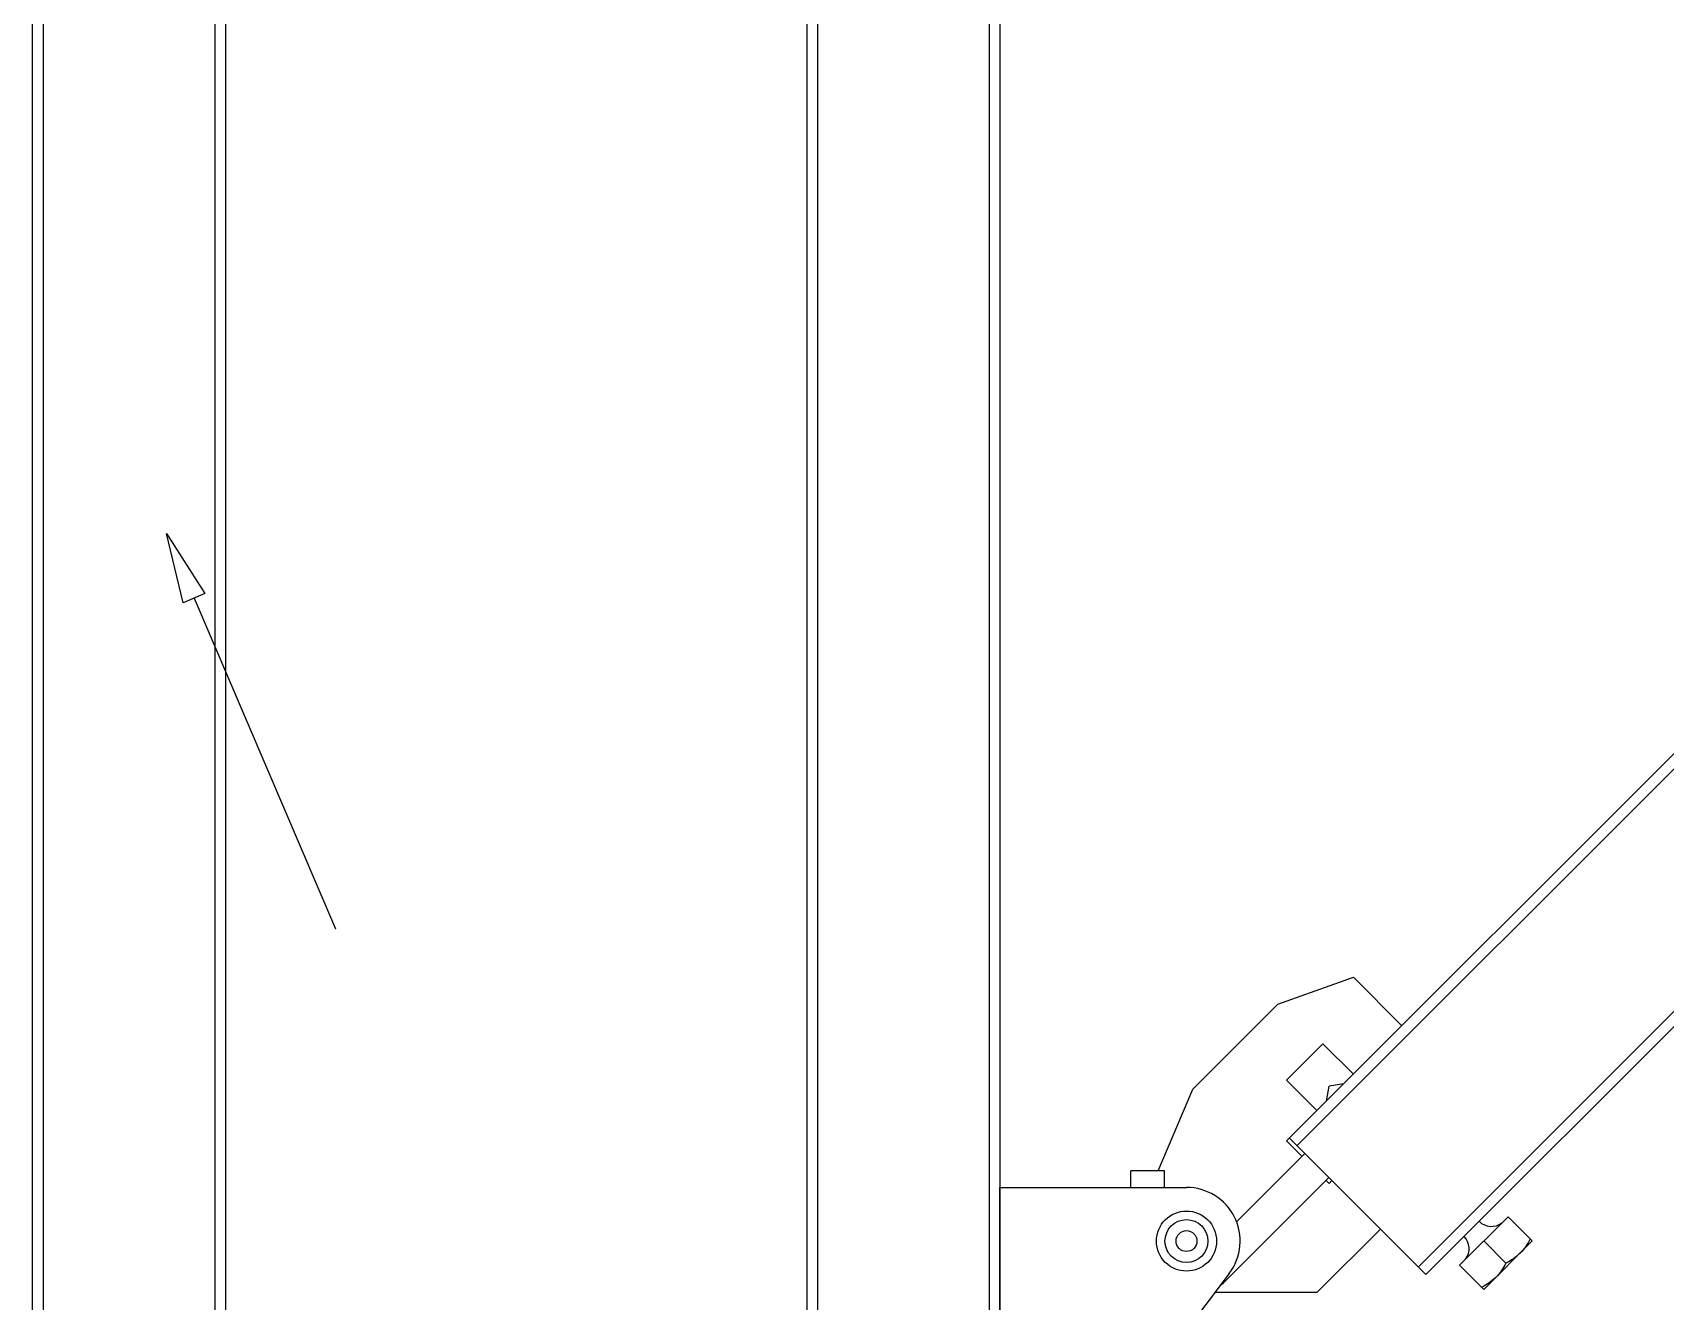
# Model space of a CAD drawing. Extents: x 921423 to 1291758, y 534425 to 1049953.
# Drawn here: x 1132153 to 1133885, y 853646 to 854992 of the extents above; entities that cross this region are included whole.
import ezdxf

# ---------------------------------------------------------------- set-up
doc = ezdxf.new("R2010")
doc.units = 0
doc.header["$LTSCALE"] = 1000
doc.header["$MEASUREMENT"] = 0
doc.layers.add('02___PRT_ALL_AXES', color=7, linetype='Continuous')
doc.layers.add('03___PRT_ALL_CURVES', color=7, linetype='Continuous')

msp = doc.modelspace()

# ---------------------------------------------------------------- linework, layer by layer
at = {"color": 0, "linetype": 'Continuous'}
for p, q in [((1132164.1, 853224.7), (1132164.1, 855745.4)), ((1132346.2, 853224.7), (1132346.2, 855745.4)), ((1132152.7, 853340.8), (1132152.7, 855653.8)), ((1132357.6, 853340.8), (1132357.6, 855653.8)), ((1133346.7, 853784.2), (1133383.4, 853870.7)), ((1133317.5, 853766.4), (1133317.5, 853784.2)), ((1133353.4, 853784.2), (1133317.5, 853784.2)), ((1133353.4, 853766.4), (1133353.4, 853784.2)), ((1133178.7, 853345.9), (1133178.7, 853766.4)), ((1133178.7, 853766.4), (1133376.7, 853766.4)), ((1133422.1, 853675.2), (1133199.2, 853379.6))]:
    msp.add_line(p, q, dxfattribs=at)
at = {"color": 7, "linetype": 'Continuous'}
for p, q in [((1135329.2, 855662), (1133482.9, 853815.8)), ((1135337.2, 855654), (1133493.9, 853810.7)), ((1132973.8, 855569.5), (1132973.8, 852524)), ((1132985.2, 855569.5), (1132985.2, 852524)), ((1133167.3, 855569.5), (1133167.3, 852524)), ((1133178.7, 855569.5), (1133178.7, 852524)), ((1135465.9, 855525.3), (1133622.6, 853682)), ((1135474, 855517.2), (1133630.7, 853673.9)), ((1133473.5, 853960.8), (1133553.7, 853989.5)), ((1133553.7, 853989.5), (1133605.2, 853938)), ((1133383.4, 853870.7), (1133473.5, 853960.8)), ((1133521.5, 853918.7), (1133482.9, 853880.1)), ((1133553.7, 853886.5), (1133521.5, 853918.7)), ((1133482.9, 853880.1), (1133515.1, 853847.9)), ((1133485.9, 853818.7), (1133630.7, 853673.9)), ((1133502.3, 853802.3), (1133429.5, 853729.5)), ((1133527.7, 853776.9), (1133418.5, 853667.7)), ((1133528, 853770.7), (1133530.9, 853773.7)), ((1133717.8, 853735.3), (1133666.3, 853683.8)), ((1133582.4, 853722.2), (1133515.1, 853654.9)), ((1133515.1, 853654.9), (1133406.7, 853654.9))]:
    msp.add_line(p, q, dxfattribs=at)
at = {"color": 4}
msp.add_lwpolyline([(1132312.4, 854386.7), (1132294.6, 854460.1), (1132335.3, 854396.5)], close=True, dxfattribs=at)
msp.add_lwpolyline([(1132323.9, 854391.6), (1132473.9, 854040.9)], dxfattribs=at)
at = {"color": 4, "extrusion": (0, 1, 0), "elevation": 854040.9}
msp.add_lwpolyline([(-1132473.9, 0), (-1132473.7, 0)], dxfattribs=at)
at = {"color": 0, "linetype": 'Continuous'}
msp.add_circle((1133376.7, 853709.5), 11.1, dxfattribs=at)
for centre, radius, start, end in [((1133376.7, 853709.5), 56.9, 322.9893, 90), ((1133376.6, 853709.5), 59.2, 307.9677, 315)]:
    msp.add_arc(centre, radius, start, end, dxfattribs=at)
at = {"layer": '02___PRT_ALL_AXES', "color": 7, "linetype": 'Continuous'}
for p, q in [((1133525.2, 853858), (1133528, 853873.7)), ((1133543.6, 853876.4), (1133528, 853873.7)), ((1133482.9, 853815.8), (1133499.3, 853799.3)), ((1133524.7, 853773.9), (1133528, 853770.7)), ((1133743.5, 853709.6), (1133717.8, 853735.3)), ((1133715.5, 853686.1), (1133692, 853709.6)), ((1133743.5, 853709.6), (1133692, 853658.1)), ((1133666.3, 853683.8), (1133692, 853658.1))]:
    msp.add_line(p, q, dxfattribs=at)
at = {"layer": '02___PRT_ALL_AXES', "color": 0, "linetype": 'Continuous'}
for radius in [31.9, 22.8]:
    msp.add_circle((1133376.7, 853709.5), radius, dxfattribs=at)
at = {"layer": '02___PRT_ALL_AXES', "color": 7, "linetype": 'Continuous'}
for centre, start, end in [((1133700.2, 853743.5), 225, 307.3719), ((1133658.1, 853701.4), 322.6281, 45)]:
    msp.add_arc(centre, 18.4, start, end, dxfattribs=at)
for points, knots in [([(1133741.2, 853711.9), (1133739.8, 853709.1), (1133736.8, 853703.7), (1133732.8, 853698.9), (1133730.7, 853696.7)], [0, 0, 0, 0, 0.501873, 1, 1, 1, 1]), ([(1133730.7, 853696.7), (1133728.5, 853694.5), (1133723.7, 853690.6), (1133718.3, 853687.5), (1133715.5, 853686.1)], [0, 0, 0, 0, 0.498127, 1, 1, 1, 1]), ([(1133715.5, 853686.1), (1133714.1, 853683.4), (1133711, 853678), (1133707.1, 853673.2), (1133704.9, 853671)], [0, 0, 0, 0, 0.501873, 1, 1, 1, 1]), ([(1133704.9, 853671), (1133702.7, 853668.8), (1133697.9, 853664.9), (1133692.5, 853661.8), (1133689.7, 853660.4)], [0, 0, 0, 0, 0.498127, 1, 1, 1, 1])]:
    msp.add_open_spline(points, degree=3, knots=knots, dxfattribs=at)
at = {"layer": '03___PRT_ALL_CURVES', "color": 4, "linetype": 'Continuous'}
msp.add_line((1133743.5, 853709.6), (1133692, 853658.1), dxfattribs=at)

doc.saveas('drawing.dxf')
